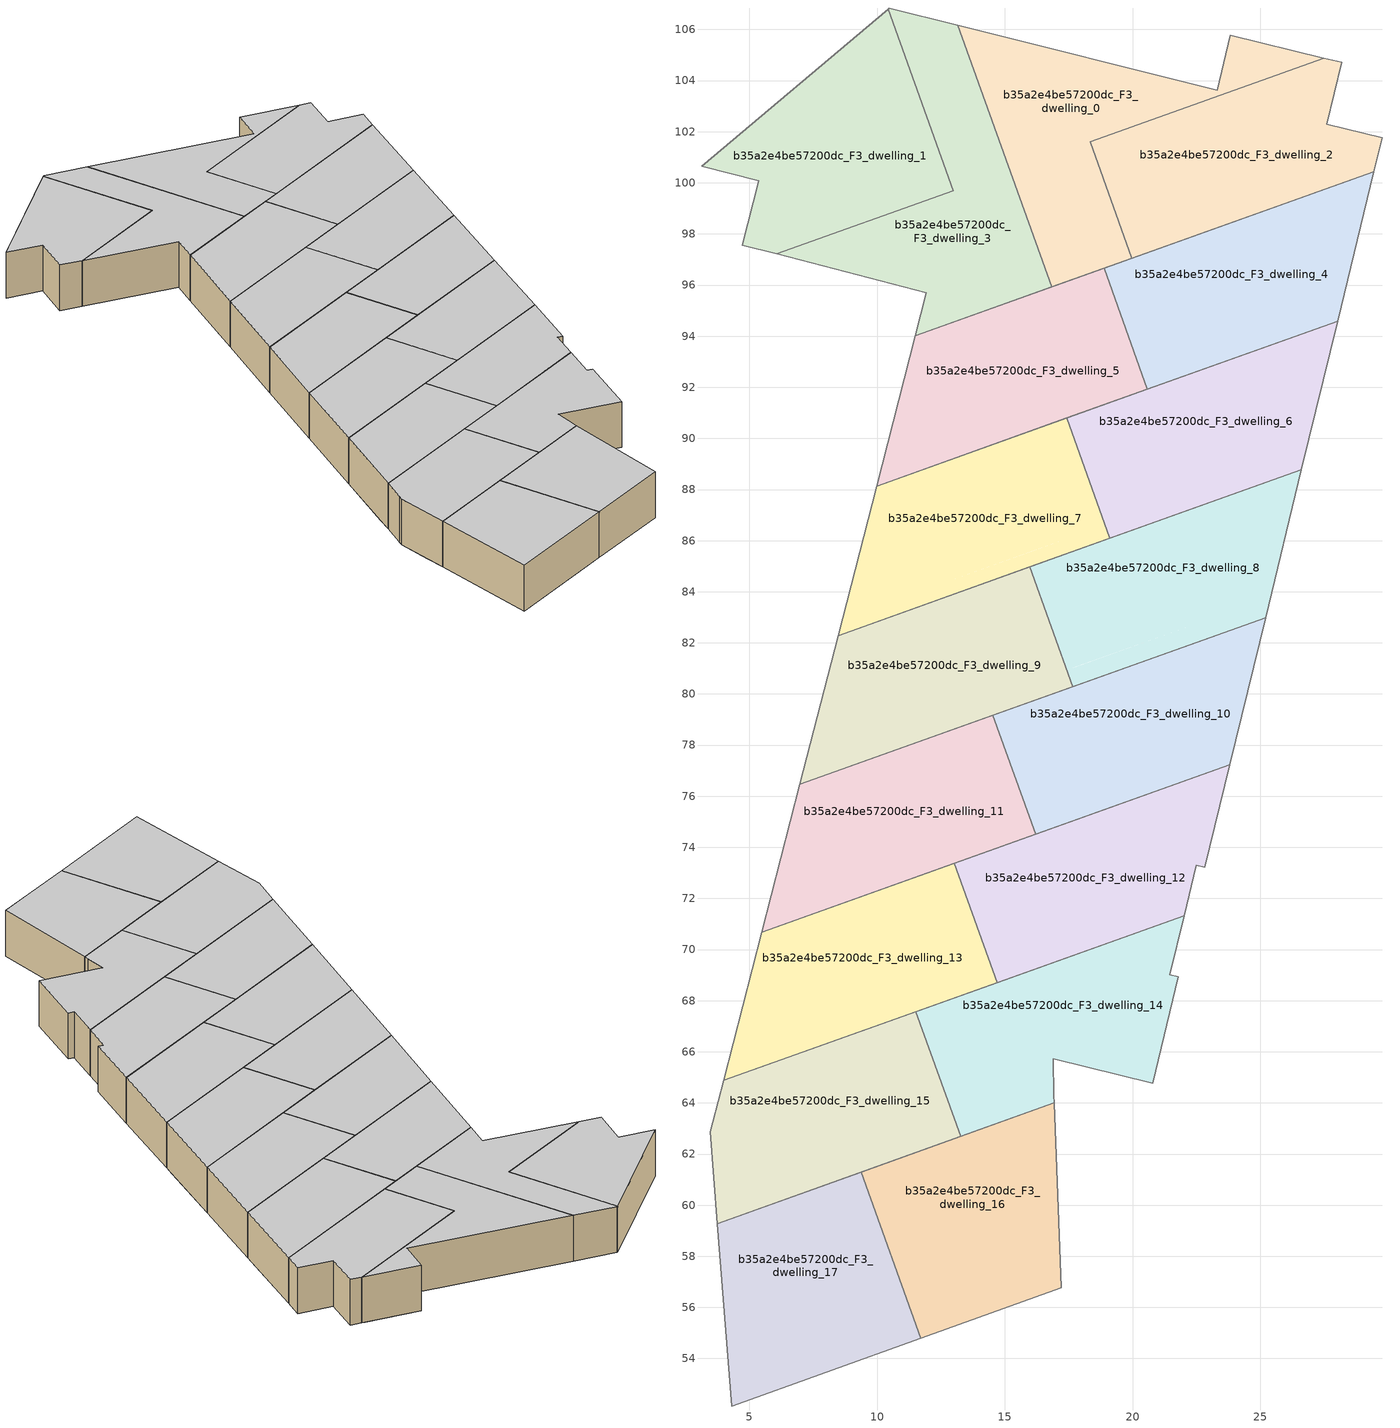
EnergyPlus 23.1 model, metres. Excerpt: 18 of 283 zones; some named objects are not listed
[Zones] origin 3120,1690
b35a2e4be57200dc_F3_dwelling_0
 floor to b35a2e4be57200dc_F2_dwelling_0 (EU_floor_Construction): 27.27,104.93 18.22,101.69 19.79,97.28 16.74,96.19 13.16,106.17 23.3,103.63 23.82,105.76 z9
 floor to b35a2e4be57200dc_F2_dwelling_2 (EU_floor_Construction): 27.48,104.88 18.33,101.6 19.87,97.31 19.79,97.28 18.22,101.69 27.27,104.93 z9
 floor to b35a2e4be57200dc_F2_dwelling_5 (EU_floor_Construction): 19.01,97 19.1,96.74 16.83,95.92 16.74,96.19 z9
 floor to b35a2e4be57200dc_F2_dwelling_4 (EU_floor_Construction): 19.87,97.31 19.96,97.05 19.1,96.74 19.01,97 z9
 wall adiabatic (EU_wall_Construction): 27.48,104.88 23.82,105.77 23.3,103.63 13.16,106.17 / 16.83,95.92 19.96,97.05 z9:12
 wall to b35a2e4be57200dc_F3_dwelling_2 (EU_wall_Construction): 19.96,97.05 18.33,101.6 27.48,104.88 z9:12
 wall to b35a2e4be57200dc_F3_dwelling_3 (EU_wall_Construction): 13.16,106.17 16.83,95.92 z9:12
 ceiling to b35a2e4be57200dc_F4_dwelling_0 (EU_floor_Construction): 19.96,97.05 18.33,101.6 27.48,104.88 23.82,105.77 23.3,103.63 13.16,106.17 16.83,95.92 z12
b35a2e4be57200dc_F3_dwelling_1
 floor to b35a2e4be57200dc_F2_dwelling_1 (EU_floor_Construction): 10.38,106.75 12.88,99.78 5.87,97.27 4.72,97.56 5.37,100.08 3.15,100.65 z9
 floor to b35a2e4be57200dc_F2_dwelling_3 (EU_floor_Construction): 10.43,106.79 12.97,99.69 6.08,97.21 5.87,97.27 12.88,99.78 10.38,106.75 z9
 wall to b35a2e4be57200dc_F3_dwelling_3 (EU_wall_Construction): 6.08,97.21 12.97,99.69 10.43,106.79 z9:12
 wall adiabatic (EU_wall_Construction): 10.43,106.79 3.15,100.65 5.37,100.08 4.72,97.56 6.08,97.21 z9:12
 ceiling to b35a2e4be57200dc_F4_dwelling_1 (EU_floor_Construction): 12.97,99.69 10.43,106.79 3.15,100.65 5.37,100.08 4.72,97.56 6.08,97.21 z12
b35a2e4be57200dc_F3_dwelling_10
 floor to b35a2e4be57200dc_F2_dwelling_10 (EU_floor_Construction): 25.2,82.99 24.04,78.19 16.4,75.46 15.01,79.34 z9
 floor to b35a2e4be57200dc_F2_dwelling_12 (EU_floor_Construction): 24.04,78.19 23.8,77.24 16.2,74.51 15.92,75.29 z9
 floor to b35a2e4be57200dc_F2_dwelling_11 (EU_floor_Construction): 15.01,79.34 16.4,75.46 15.92,75.29 14.53,79.17 z9
 wall adiabatic (EU_wall_Construction): 16.2,74.51 23.8,77.24 25.2,82.99 14.53,79.17 z9:12
 wall to b35a2e4be57200dc_F3_dwelling_11 (EU_wall_Construction): 14.53,79.17 16.2,74.51 z9:12
 ceiling to b35a2e4be57200dc_F4_dwelling_10 (EU_floor_Construction): 23.8,77.24 25.2,82.99 14.53,79.17 16.2,74.51 z12
b35a2e4be57200dc_F3_dwelling_11
 floor adiabatic (EU_floor_Construction): 14.53,79.17 15.92,75.29 5.73,71.64 6.98,76.47 z9
 floor to b35a2e4be57200dc_F2_dwelling_13 (EU_floor_Construction): 13.35,74.37 13.63,73.59 5.49,70.68 5.73,71.64 z9
 floor to b35a2e4be57200dc_F2_dwelling_12 (EU_floor_Construction): 15.92,75.29 16.2,74.51 13.63,73.59 13.35,74.37 z9
 wall adiabatic (EU_wall_Construction): 14.53,79.17 6.98,76.47 5.49,70.68 16.2,74.51 z9:12
 ceiling to b35a2e4be57200dc_F4_dwelling_11 (EU_floor_Construction): 16.2,74.51 14.53,79.17 6.98,76.47 5.49,70.68 z12
b35a2e4be57200dc_F3_dwelling_12
 floor to b35a2e4be57200dc_F2_dwelling_12 (EU_floor_Construction): 23.8,77.24 22.83,73.21 22.49,73.29 22.29,72.46 14.97,69.84 13.63,73.59 z9
 floor to b35a2e4be57200dc_F2_dwelling_14 (EU_floor_Construction): 22.29,72.46 22.01,71.33 14.69,68.71 14.37,69.63 z9
 floor to b35a2e4be57200dc_F2_dwelling_13 (EU_floor_Construction): 13.63,73.59 14.97,69.84 14.37,69.63 13.02,73.37 z9
 wall to b35a2e4be57200dc_F3_dwelling_13 (EU_wall_Construction): 13.02,73.38 14.69,68.71 z9:12
 wall adiabatic (EU_wall_Construction): 14.69,68.71 22.01,71.33 22.49,73.29 22.83,73.21 23.8,77.24 13.02,73.38 z9:12
 ceiling to b35a2e4be57200dc_F4_dwelling_12 (EU_floor_Construction): 22.01,71.33 22.49,73.29 22.83,73.21 23.8,77.24 13.02,73.38 14.69,68.71 z12
b35a2e4be57200dc_F3_dwelling_13
 floor to b35a2e4be57200dc_F2_dwelling_13 (EU_floor_Construction): 13.02,73.38 14.37,69.63 12.26,68.88 12.28,68.83 4.27,65.96 5.49,70.68 z9
 floor to b35a2e4be57200dc_F2_dwelling_15 (EU_floor_Construction): 12.31,68.89 12.64,67.97 3.99,64.88 4.27,65.96 12.28,68.83 12.26,68.88 z9
 floor to b35a2e4be57200dc_F2_dwelling_14 (EU_floor_Construction): 14.37,69.63 14.69,68.71 12.64,67.97 12.31,68.89 z9
 wall adiabatic (EU_wall_Construction): 13.02,73.38 5.49,70.68 3.99,64.88 14.69,68.71 z9:12
 ceiling to b35a2e4be57200dc_F4_dwelling_13 (EU_floor_Construction): 14.69,68.71 13.02,73.38 5.49,70.68 3.99,64.88 z12
b35a2e4be57200dc_F3_dwelling_14
 floor to b35a2e4be57200dc_F2_dwelling_14 (EU_floor_Construction): 22.01,71.33 21.45,69.02 21.79,68.93 20.78,64.78 16.89,65.72 16.9,65.35 13.96,64.29 12.64,67.97 z9
 floor to b35a2e4be57200dc_F2_dwelling_16 (EU_floor_Construction): 16.9,65.35 16.92,64.29 16.93,64 13.26,62.68 12.83,63.89 z9
 floor to b35a2e4be57200dc_F2_dwelling_15 (EU_floor_Construction): 12.64,67.97 13.96,64.29 12.83,63.89 11.51,67.57 z9
 wall to b35a2e4be57200dc_F3_dwelling_15 (EU_wall_Construction): 11.51,67.57 13.26,62.68 z9:12
 wall adiabatic (EU_wall_Construction): 13.26,62.68 16.93,64 16.92,64.29 16.89,65.72 20.78,64.78 21.79,68.93 21.45,69.02 22.01,71.33 11.51,67.57 z9:12
 ceiling to b35a2e4be57200dc_F4_dwelling_14 (EU_floor_Construction): 20.78,64.78 21.79,68.93 21.45,69.02 22.01,71.33 11.51,67.57 13.26,62.68 16.93,64 16.92,64.29 16.89,65.72 z12
b35a2e4be57200dc_F3_dwelling_15
 floor to b35a2e4be57200dc_F2_dwelling_15 (EU_floor_Construction): 11.51,67.57 12.83,63.89 3.65,60.6 3.47,62.87 3.56,63.19 3.57,63.23 3.99,64.88 z9
 floor to b35a2e4be57200dc_F2_dwelling_17 (EU_floor_Construction): 9.37,62.65 9.8,61.45 3.75,59.28 3.65,60.6 z9
 floor to b35a2e4be57200dc_F2_dwelling_16 (EU_floor_Construction): 12.83,63.89 13.26,62.68 9.8,61.45 9.37,62.65 z9
 wall adiabatic (EU_wall_Construction): 11.51,67.57 3.99,64.88 3.57,63.23 3.47,62.87 3.75,59.28 13.26,62.68 z9:12
 ceiling to b35a2e4be57200dc_F4_dwelling_15 (EU_floor_Construction): 13.26,62.68 11.51,67.57 3.99,64.88 3.57,63.23 3.47,62.87 3.75,59.28 z12
b35a2e4be57200dc_F3_dwelling_16
 floor to b35a2e4be57200dc_F2_dwelling_16 (EU_floor_Construction): 16.93,64 17.13,58.59 11.54,56.59 9.8,61.45 z9
 floor to b35a2e4be57200dc_F2_dwelling_18 (EU_floor_Construction): 17.13,58.59 17.2,56.76 11.71,54.79 11.12,56.44 z9
 floor to b35a2e4be57200dc_F2_dwelling_17 (EU_floor_Construction): 9.8,61.45 11.54,56.59 11.12,56.44 9.38,61.29 z9
 wall adiabatic (EU_wall_Construction): 11.71,54.79 17.2,56.76 16.93,64 9.38,61.29 z9:12
 wall to b35a2e4be57200dc_F3_dwelling_17 (EU_wall_Construction): 9.38,61.29 11.71,54.79 z9:12
 ceiling to b35a2e4be57200dc_F4_dwelling_16 (EU_floor_Construction): 17.2,56.76 16.93,64 9.38,61.29 11.71,54.79 z12
b35a2e4be57200dc_F3_dwelling_17
 floor to b35a2e4be57200dc_F2_dwelling_17 (EU_floor_Construction): 9.38,61.29 11.12,56.44 4.17,53.95 3.75,59.28 z9
 floor to b35a2e4be57200dc_F2_dwelling_19 (EU_floor_Construction): 10.05,56.05 10.64,54.41 4.31,52.14 4.17,53.95 z9
 floor to b35a2e4be57200dc_F2_dwelling_18 (EU_floor_Construction): 11.12,56.44 11.71,54.79 10.64,54.41 10.05,56.05 z9
 wall adiabatic (EU_wall_Construction): 9.38,61.29 3.75,59.28 4.31,52.14 11.71,54.79 z9:12
 ceiling to b35a2e4be57200dc_F4_dwelling_17 (EU_floor_Construction): 11.71,54.79 9.38,61.29 3.75,59.28 4.31,52.14 z12
b35a2e4be57200dc_F3_dwelling_2
 floor to b35a2e4be57200dc_F2_dwelling_2 (EU_floor_Construction): 28.17,104.71 27.59,102.3 29.76,101.77 29.51,100.76 19.87,97.31 18.33,101.6 27.48,104.88 z9
 floor adiabatic (EU_floor_Construction): 29.51,100.76 29.43,100.44 19.96,97.05 19.87,97.31 z9
 wall adiabatic (EU_wall_Construction): 19.96,97.05 29.43,100.44 29.76,101.77 27.59,102.3 28.17,104.71 27.48,104.88 z9:12
 ceiling to b35a2e4be57200dc_F4_dwelling_2 (EU_floor_Construction): 29.43,100.44 29.76,101.77 27.59,102.3 28.17,104.71 27.48,104.88 18.33,101.6 19.96,97.05 z12
b35a2e4be57200dc_F3_dwelling_3
 floor to b35a2e4be57200dc_F2_dwelling_3 (EU_floor_Construction): 13.04,106.2 16.64,96.15 11.58,94.34 11.93,95.71 6.08,97.21 12.97,99.69 10.43,106.79 10.48,106.84 z9
 floor to b35a2e4be57200dc_F2_dwelling_0 (EU_floor_Construction): 13.16,106.17 16.74,96.19 16.64,96.15 13.04,106.2 z9
 floor to b35a2e4be57200dc_F2_dwelling_5 (EU_floor_Construction): 16.74,96.19 16.83,95.92 11.5,94.02 11.58,94.34 z9
 wall adiabatic (EU_wall_Construction): 13.16,106.17 10.48,106.84 10.43,106.79 / 6.08,97.21 11.93,95.71 11.5,94.01 16.83,95.92 z9:12
 ceiling to b35a2e4be57200dc_F4_dwelling_3 (EU_floor_Construction): 16.83,95.92 13.16,106.17 10.48,106.84 10.43,106.79 12.97,99.69 6.08,97.21 11.93,95.71 11.5,94.01 z12
b35a2e4be57200dc_F3_dwelling_4
 floor to b35a2e4be57200dc_F2_dwelling_4 (EU_floor_Construction): 29.43,100.44 28.13,95.08 20.66,92.4 19.1,96.74 z9
 floor to b35a2e4be57200dc_F2_dwelling_6 (EU_floor_Construction): 28.13,95.08 28.02,94.59 20.58,91.93 20.44,92.32 z9
 floor to b35a2e4be57200dc_F2_dwelling_5 (EU_floor_Construction): 19.1,96.74 20.66,92.4 20.44,92.32 18.89,96.66 z9
 wall adiabatic (EU_wall_Construction): 20.58,91.93 28.02,94.59 29.43,100.44 18.89,96.66 20.58,91.93 z9:12
 ceiling to b35a2e4be57200dc_F4_dwelling_4 (EU_floor_Construction): 28.02,94.59 29.43,100.44 18.89,96.66 20.58,91.93 z12
b35a2e4be57200dc_F3_dwelling_5
 floor to b35a2e4be57200dc_F2_dwelling_5 (EU_floor_Construction): 18.89,96.66 20.44,92.32 10.11,88.62 11.5,94.02 z9
 floor to b35a2e4be57200dc_F2_dwelling_7 (EU_floor_Construction): 17.59,91.3 17.73,90.91 9.98,88.14 10.11,88.62 z9
 floor to b35a2e4be57200dc_F2_dwelling_6 (EU_floor_Construction): 20.44,92.32 20.58,91.93 17.73,90.91 17.59,91.3 z9
 wall adiabatic (EU_wall_Construction): 18.89,96.66 11.5,94.01 9.98,88.13 20.58,91.93 18.89,96.66 z9:12
 ceiling to b35a2e4be57200dc_F4_dwelling_5 (EU_floor_Construction): 20.58,91.93 18.89,96.66 11.5,94.01 9.98,88.13 z12
b35a2e4be57200dc_F3_dwelling_6
 floor to b35a2e4be57200dc_F2_dwelling_6 (EU_floor_Construction): 28.02,94.59 26.76,89.42 19.23,86.72 17.73,90.91 z9
 floor to b35a2e4be57200dc_F2_dwelling_8 (EU_floor_Construction): 26.76,89.42 26.6,88.78 19.11,86.09 18.93,86.61 z9
 floor to b35a2e4be57200dc_F2_dwelling_7 (EU_floor_Construction): 17.73,90.91 19.23,86.72 18.93,86.61 17.43,90.8 z9
 wall adiabatic (EU_wall_Construction): 19.11,86.09 26.6,88.78 28.02,94.59 17.43,90.8 z9:12
 wall to b35a2e4be57200dc_F3_dwelling_7 (EU_wall_Construction): 17.43,90.8 19.11,86.09 z9:12
 ceiling to b35a2e4be57200dc_F4_dwelling_6 (EU_floor_Construction): 26.6,88.78 28.02,94.59 17.43,90.8 19.11,86.09 z12
b35a2e4be57200dc_F3_dwelling_7
 floor to b35a2e4be57200dc_F2_dwelling_7 (EU_floor_Construction): 17.43,90.8 18.93,86.61 8.64,82.93 9.98,88.14 z9
 floor to b35a2e4be57200dc_F2_dwelling_9 (EU_floor_Construction): 16.18,85.63 16.37,85.11 8.48,82.28 8.64,82.93 z9
 floor to b35a2e4be57200dc_F2_dwelling_8 (EU_floor_Construction): 18.93,86.61 19.11,86.09 16.37,85.11 16.18,85.63 z9
 wall adiabatic (EU_wall_Construction): 17.43,90.8 9.98,88.13 8.48,82.28 19.11,86.09 z9:12
 ceiling to b35a2e4be57200dc_F4_dwelling_7 (EU_floor_Construction): 19.11,86.09 17.43,90.8 9.98,88.13 8.48,82.28 z12
b35a2e4be57200dc_F3_dwelling_8
 floor to b35a2e4be57200dc_F2_dwelling_8 (EU_floor_Construction): 26.6,88.78 25.39,83.79 17.81,81.08 16.37,85.11 z9
 floor to b35a2e4be57200dc_F2_dwelling_10 (EU_floor_Construction): 25.39,83.79 25.2,82.99 17.65,80.29 17.42,80.94 z9
 floor to b35a2e4be57200dc_F2_dwelling_9 (EU_floor_Construction): 16.37,85.11 17.81,81.08 17.42,80.94 15.98,84.97 z9
 wall adiabatic (EU_wall_Construction): 17.65,80.29 25.2,82.99 26.6,88.78 15.98,84.97 z9:12
 wall to b35a2e4be57200dc_F3_dwelling_9 (EU_wall_Construction): 15.98,84.97 17.65,80.29 z9:12
 ceiling to b35a2e4be57200dc_F4_dwelling_8 (EU_floor_Construction): 25.2,82.99 26.6,88.78 15.98,84.97 17.65,80.29 z12
b35a2e4be57200dc_F3_dwelling_9
 floor to b35a2e4be57200dc_F2_dwelling_9 (EU_floor_Construction): 15.98,84.97 17.42,80.94 7.18,77.27 8.48,82.28 z9
 floor to b35a2e4be57200dc_F2_dwelling_11 (EU_floor_Construction): 14.78,79.99 15.01,79.34 6.98,76.47 7.18,77.27 z9
 floor to b35a2e4be57200dc_F2_dwelling_10 (EU_floor_Construction): 17.47,80.8 17.65,80.29 15.01,79.34 14.78,79.99 17.42,80.94 z9
 wall adiabatic (EU_wall_Construction): 15.98,84.97 8.48,82.28 6.98,76.47 17.65,80.29 z9:12
 ceiling to b35a2e4be57200dc_F4_dwelling_9 (EU_floor_Construction): 17.65,80.29 15.98,84.97 8.48,82.28 6.98,76.47 z12
[Building]
EU S2 Campaign: North Axis=0; Terrain=City; Solar Distribution=FullExterior
[Site:Location]
Helsinki-Vantaa.AP: Latitude=60.317; Longitude=24.963; Time Zone=2; Elevation=54.6
[SizingPeriod:WeatherFileDays]
AnnualSizingPeriod: Begin Month=1; Begin Day of Month=1; End Month=12; End Day of Month=31; Day of Week for Start Day=Monday; Use Weather File Daylight Saving Period=No; Use Weather File Rain and Snow Indicators=No
[MATERIAL]
EU_InternalMass_Material: Roughness=MediumRough; Thickness=0.1; Conductivity=1; Density=1800; Specific Heat=900; Thermal Absorptance=0.9; Solar Absorptance=0.7; Visible Absorptance=0.7
[MATERIAL:NOMASS] Roughness=MediumRough; Thermal Absorptance=0.9; Solar Absorptance=0.7; Visible Absorptance=0.7
Name | Thermal Resistance
EU_wall_NoMass | 5.91765
EU_floor_NoMass | 6.2875
[CONSTRUCTION]
EU_wall_Construction: EU_wall_NoMass
EU_floor_Construction: EU_floor_NoMass
EU_InternalMass_Construction: EU_InternalMass_Material
[ZONE] Type=1; Multiplier=1; Ceiling Height=autocalculate; Floor Area=autocalculate; Part of Total Floor Area=Yes
Name | Volume
b35a2e4be57200dc_F3_dwelling_0 | 143.992
b35a2e4be57200dc_F3_dwelling_1 | 144.024
b35a2e4be57200dc_F3_dwelling_10 | 144.019
b35a2e4be57200dc_F3_dwelling_11 | 144.05
b35a2e4be57200dc_F3_dwelling_12 | 143.993
b35a2e4be57200dc_F3_dwelling_13 | 143.977
b35a2e4be57200dc_F3_dwelling_14 | 144.555
b35a2e4be57200dc_F3_dwelling_15 | 144.532
b35a2e4be57200dc_F3_dwelling_16 | 143.476
b35a2e4be57200dc_F3_dwelling_17 | 143.495
b35a2e4be57200dc_F3_dwelling_2; b35a2e4be57200dc_F3_dwelling_3; b35a2e4be57200dc_F3_dwelling_9 | 143.99
b35a2e4be57200dc_F3_dwelling_4 | 144.009
b35a2e4be57200dc_F3_dwelling_5 | 144.007
b35a2e4be57200dc_F3_dwelling_6 | 144.034
b35a2e4be57200dc_F3_dwelling_7 | 144.041
b35a2e4be57200dc_F3_dwelling_8 | 143.997
[INTERNALMASS] Construction=EU_InternalMass_Construction
Name | Zone or ZoneList | Surface Area
b35a2e4be57200dc_F3_dwelling_0_EU_InternalMass | b35a2e4be57200dc_F3_dwelling_0 | 48.0012
b35a2e4be57200dc_F3_dwelling_1_EU_InternalMass | b35a2e4be57200dc_F3_dwelling_1 | 48.0077
b35a2e4be57200dc_F3_dwelling_2_EU_InternalMass | b35a2e4be57200dc_F3_dwelling_2 | 47.9963
b35a2e4be57200dc_F3_dwelling_3_EU_InternalMass | b35a2e4be57200dc_F3_dwelling_3 | 47.9963
b35a2e4be57200dc_F3_dwelling_4_EU_InternalMass | b35a2e4be57200dc_F3_dwelling_4 | 48.003
b35a2e4be57200dc_F3_dwelling_5_EU_InternalMass | b35a2e4be57200dc_F3_dwelling_5 | 48.003
b35a2e4be57200dc_F3_dwelling_6_EU_InternalMass | b35a2e4be57200dc_F3_dwelling_6 | 48.0102
b35a2e4be57200dc_F3_dwelling_7_EU_InternalMass | b35a2e4be57200dc_F3_dwelling_7 | 48.013
b35a2e4be57200dc_F3_dwelling_8_EU_InternalMass | b35a2e4be57200dc_F3_dwelling_8 | 47.9986
b35a2e4be57200dc_F3_dwelling_9_EU_InternalMass | b35a2e4be57200dc_F3_dwelling_9 | 47.9956
b35a2e4be57200dc_F3_dwelling_10_EU_InternalMass | b35a2e4be57200dc_F3_dwelling_10 | 48.0076
b35a2e4be57200dc_F3_dwelling_11_EU_InternalMass | b35a2e4be57200dc_F3_dwelling_11 | 48.0176
b35a2e4be57200dc_F3_dwelling_12_EU_InternalMass | b35a2e4be57200dc_F3_dwelling_12 | 47.9978
b35a2e4be57200dc_F3_dwelling_13_EU_InternalMass | b35a2e4be57200dc_F3_dwelling_13 | 47.9935
b35a2e4be57200dc_F3_dwelling_14_EU_InternalMass | b35a2e4be57200dc_F3_dwelling_14 | 48.1789
b35a2e4be57200dc_F3_dwelling_15_EU_InternalMass | b35a2e4be57200dc_F3_dwelling_15 | 48.1785
b35a2e4be57200dc_F3_dwelling_16_EU_InternalMass | b35a2e4be57200dc_F3_dwelling_16 | 47.8263
b35a2e4be57200dc_F3_dwelling_17_EU_InternalMass | b35a2e4be57200dc_F3_dwelling_17 | 47.8311
[OTHEREQUIPMENT] Fuel Type=Electricity; Design Level Calculation Method=Watts/Area; Power per Zone Floor Area=1; Fraction Latent=0; Fraction Radiant=0; Fraction Lost=0; Carbon Dioxide Generation Rate=0; EndUse Subcategory=EU_Step8_InternalGains
Name | Zone or ZoneList or Space or SpaceList | Schedule
EU_Step8_InternalGain_b35a2e4be57200dc_F3_dwelling_0_f000 | b35a2e4be57200dc_F3_dwelling_0 | EU_Step8_GainSchedule_b35a2e4be57200dc_F3_dwelling_0_f000
EU_Step8_InternalGain_b35a2e4be57200dc_F3_dwelling_1_f000 | b35a2e4be57200dc_F3_dwelling_1 | EU_Step8_GainSchedule_b35a2e4be57200dc_F3_dwelling_1_f000
EU_Step8_InternalGain_b35a2e4be57200dc_F3_dwelling_2_f000 | b35a2e4be57200dc_F3_dwelling_2 | EU_Step8_GainSchedule_b35a2e4be57200dc_F3_dwelling_2_f000
EU_Step8_InternalGain_b35a2e4be57200dc_F3_dwelling_3_f000 | b35a2e4be57200dc_F3_dwelling_3 | EU_Step8_GainSchedule_b35a2e4be57200dc_F3_dwelling_3_f000
EU_Step8_InternalGain_b35a2e4be57200dc_F3_dwelling_4_f000 | b35a2e4be57200dc_F3_dwelling_4 | EU_Step8_GainSchedule_b35a2e4be57200dc_F3_dwelling_4_f000
EU_Step8_InternalGain_b35a2e4be57200dc_F3_dwelling_5_f000 | b35a2e4be57200dc_F3_dwelling_5 | EU_Step8_GainSchedule_b35a2e4be57200dc_F3_dwelling_5_f000
EU_Step8_InternalGain_b35a2e4be57200dc_F3_dwelling_6_f000 | b35a2e4be57200dc_F3_dwelling_6 | EU_Step8_GainSchedule_b35a2e4be57200dc_F3_dwelling_6_f000
EU_Step8_InternalGain_b35a2e4be57200dc_F3_dwelling_7_f000 | b35a2e4be57200dc_F3_dwelling_7 | EU_Step8_GainSchedule_b35a2e4be57200dc_F3_dwelling_7_f000
EU_Step8_InternalGain_b35a2e4be57200dc_F3_dwelling_8_f000 | b35a2e4be57200dc_F3_dwelling_8 | EU_Step8_GainSchedule_b35a2e4be57200dc_F3_dwelling_8_f000
EU_Step8_InternalGain_b35a2e4be57200dc_F3_dwelling_9_f000 | b35a2e4be57200dc_F3_dwelling_9 | EU_Step8_GainSchedule_b35a2e4be57200dc_F3_dwelling_9_f000
EU_Step8_InternalGain_b35a2e4be57200dc_F3_dwelling_10_f000 | b35a2e4be57200dc_F3_dwelling_10 | EU_Step8_GainSchedule_b35a2e4be57200dc_F3_dwelling_10_f000
EU_Step8_InternalGain_b35a2e4be57200dc_F3_dwelling_11_f000 | b35a2e4be57200dc_F3_dwelling_11 | EU_Step8_GainSchedule_b35a2e4be57200dc_F3_dwelling_11_f000
EU_Step8_InternalGain_b35a2e4be57200dc_F3_dwelling_12_f000 | b35a2e4be57200dc_F3_dwelling_12 | EU_Step8_GainSchedule_b35a2e4be57200dc_F3_dwelling_12_f000
EU_Step8_InternalGain_b35a2e4be57200dc_F3_dwelling_13_f000 | b35a2e4be57200dc_F3_dwelling_13 | EU_Step8_GainSchedule_b35a2e4be57200dc_F3_dwelling_13_f000
EU_Step8_InternalGain_b35a2e4be57200dc_F3_dwelling_14_f000 | b35a2e4be57200dc_F3_dwelling_14 | EU_Step8_GainSchedule_b35a2e4be57200dc_F3_dwelling_14_f000
EU_Step8_InternalGain_b35a2e4be57200dc_F3_dwelling_15_f000 | b35a2e4be57200dc_F3_dwelling_15 | EU_Step8_GainSchedule_b35a2e4be57200dc_F3_dwelling_15_f000
EU_Step8_InternalGain_b35a2e4be57200dc_F3_dwelling_16_f000 | b35a2e4be57200dc_F3_dwelling_16 | EU_Step8_GainSchedule_b35a2e4be57200dc_F3_dwelling_16_f000
EU_Step8_InternalGain_b35a2e4be57200dc_F3_dwelling_17_f000 | b35a2e4be57200dc_F3_dwelling_17 | EU_Step8_GainSchedule_b35a2e4be57200dc_F3_dwelling_17_f000
[ZONEVENTILATION:DESIGNFLOWRATE] Schedule=EU_AlwaysOn; Design Flow Rate Calculation Method=AirChanges/Hour; Air Changes per Hour=0.596421; Ventilation Type=Natural; Fan Pressure Rise=0; Fan Total Efficiency=1; Constant Term Coefficient=1; Temperature Term Coefficient=0; Velocity Term Coefficient=0; Velocity Squared Term Coefficient=0; Minimum Indoor Temperature=-100; Maximum Indoor Temperature=100; Delta Temperature=-100; Minimum Outdoor Temperature=-100; Maximum Outdoor Temperature=100; Maximum Wind Speed=40
Name | Zone or ZoneList or Space or SpaceList
EU_ConstantAir_b35a2e4be57200dc_F3_dwelling_0 | b35a2e4be57200dc_F3_dwelling_0
EU_ConstantAir_b35a2e4be57200dc_F3_dwelling_1 | b35a2e4be57200dc_F3_dwelling_1
EU_ConstantAir_b35a2e4be57200dc_F3_dwelling_2 | b35a2e4be57200dc_F3_dwelling_2
EU_ConstantAir_b35a2e4be57200dc_F3_dwelling_3 | b35a2e4be57200dc_F3_dwelling_3
EU_ConstantAir_b35a2e4be57200dc_F3_dwelling_4 | b35a2e4be57200dc_F3_dwelling_4
EU_ConstantAir_b35a2e4be57200dc_F3_dwelling_5 | b35a2e4be57200dc_F3_dwelling_5
EU_ConstantAir_b35a2e4be57200dc_F3_dwelling_6 | b35a2e4be57200dc_F3_dwelling_6
EU_ConstantAir_b35a2e4be57200dc_F3_dwelling_7 | b35a2e4be57200dc_F3_dwelling_7
EU_ConstantAir_b35a2e4be57200dc_F3_dwelling_8 | b35a2e4be57200dc_F3_dwelling_8
EU_ConstantAir_b35a2e4be57200dc_F3_dwelling_9 | b35a2e4be57200dc_F3_dwelling_9
EU_ConstantAir_b35a2e4be57200dc_F3_dwelling_10 | b35a2e4be57200dc_F3_dwelling_10
EU_ConstantAir_b35a2e4be57200dc_F3_dwelling_11 | b35a2e4be57200dc_F3_dwelling_11
EU_ConstantAir_b35a2e4be57200dc_F3_dwelling_12 | b35a2e4be57200dc_F3_dwelling_12
EU_ConstantAir_b35a2e4be57200dc_F3_dwelling_13 | b35a2e4be57200dc_F3_dwelling_13
EU_ConstantAir_b35a2e4be57200dc_F3_dwelling_14 | b35a2e4be57200dc_F3_dwelling_14
EU_ConstantAir_b35a2e4be57200dc_F3_dwelling_15 | b35a2e4be57200dc_F3_dwelling_15
EU_ConstantAir_b35a2e4be57200dc_F3_dwelling_16 | b35a2e4be57200dc_F3_dwelling_16
EU_ConstantAir_b35a2e4be57200dc_F3_dwelling_17 | b35a2e4be57200dc_F3_dwelling_17
[HVACTEMPLATE:ZONE:IDEALLOADSAIRSYSTEM] System Availability Schedule=EU_AlwaysOn; Maximum Heating Supply Air Temperature=50; Minimum Cooling Supply Air Temperature=13; Maximum Heating Supply Air Humidity Ratio=0.0156; Minimum Cooling Supply Air Humidity Ratio=0.0077; Heating Limit=NoLimit; Cooling Limit=NoLimit; Heating Availability Schedule=EU_AlwaysOn; Cooling Availability Schedule=EU_CoolingOff; Dehumidification Control Type=ConstantSensibleHeatRatio; Cooling Sensible Heat Ratio=0.7; Dehumidification Setpoint=60; Humidification Control Type=None; Humidification Setpoint=30; Outdoor Air Method=None; Outdoor Air Flow Rate per Person=0.00944; Outdoor Air Flow Rate per Zone Floor Area=0; Outdoor Air Flow Rate per Zone=0; Demand Controlled Ventilation Type=None; Outdoor Air Economizer Type=NoEconomizer; Heat Recovery Type=None; Sensible Heat Recovery Effectiveness=0.7; Latent Heat Recovery Effectiveness=0.65
Name | Template Thermostat
b35a2e4be57200dc_F3_dwelling_0 | EU_HeatOnly_b35a2e4be57200dc_F3_dwelling_0
b35a2e4be57200dc_F3_dwelling_1 | EU_HeatOnly_b35a2e4be57200dc_F3_dwelling_1
b35a2e4be57200dc_F3_dwelling_2 | EU_HeatOnly_b35a2e4be57200dc_F3_dwelling_2
b35a2e4be57200dc_F3_dwelling_3 | EU_HeatOnly_b35a2e4be57200dc_F3_dwelling_3
b35a2e4be57200dc_F3_dwelling_4 | EU_HeatOnly_b35a2e4be57200dc_F3_dwelling_4
b35a2e4be57200dc_F3_dwelling_5 | EU_HeatOnly_b35a2e4be57200dc_F3_dwelling_5
b35a2e4be57200dc_F3_dwelling_6 | EU_HeatOnly_b35a2e4be57200dc_F3_dwelling_6
b35a2e4be57200dc_F3_dwelling_7 | EU_HeatOnly_b35a2e4be57200dc_F3_dwelling_7
b35a2e4be57200dc_F3_dwelling_8 | EU_HeatOnly_b35a2e4be57200dc_F3_dwelling_8
b35a2e4be57200dc_F3_dwelling_9 | EU_HeatOnly_b35a2e4be57200dc_F3_dwelling_9
b35a2e4be57200dc_F3_dwelling_10 | EU_HeatOnly_b35a2e4be57200dc_F3_dwelling_10
b35a2e4be57200dc_F3_dwelling_11 | EU_HeatOnly_b35a2e4be57200dc_F3_dwelling_11
b35a2e4be57200dc_F3_dwelling_12 | EU_HeatOnly_b35a2e4be57200dc_F3_dwelling_12
b35a2e4be57200dc_F3_dwelling_13 | EU_HeatOnly_b35a2e4be57200dc_F3_dwelling_13
b35a2e4be57200dc_F3_dwelling_14 | EU_HeatOnly_b35a2e4be57200dc_F3_dwelling_14
b35a2e4be57200dc_F3_dwelling_15 | EU_HeatOnly_b35a2e4be57200dc_F3_dwelling_15
b35a2e4be57200dc_F3_dwelling_16 | EU_HeatOnly_b35a2e4be57200dc_F3_dwelling_16
b35a2e4be57200dc_F3_dwelling_17 | EU_HeatOnly_b35a2e4be57200dc_F3_dwelling_17
[SIZING:ZONE] Zone Cooling Design Supply Air Temperature Input Method=SupplyAirTemperature; Zone Cooling Design Supply Air Temperature=13; Zone Heating Design Supply Air Temperature Input Method=SupplyAirTemperature; Zone Heating Design Supply Air Temperature=50; Zone Cooling Design Supply Air Humidity Ratio=0.008; Zone Heating Design Supply Air Humidity Ratio=0.008; Cooling Design Air Flow Method=DesignDay; Cooling Design Air Flow Rate=0; Cooling Minimum Air Flow per Zone Floor Area=0.000762; Cooling Minimum Air Flow=0; Cooling Minimum Air Flow Fraction=0.2; Heating Design Air Flow Method=DesignDay; Heating Design Air Flow Rate=0; Heating Maximum Air Flow per Zone Floor Area=0.002032; Heating Maximum Air Flow=0.141576; Heating Maximum Air Flow Fraction=0.3; Account for Dedicated Outdoor Air System=No; Dedicated Outdoor Air System Control Strategy=NeutralSupplyAir; Dedicated Outdoor Air Low Setpoint Temperature for Design=autosize; Dedicated Outdoor Air High Setpoint Temperature for Design=autosize; Zone Load Sizing Method=Sensible Load Only No Latent Load; Zone Latent Cooling Design Supply Air Humidity Ratio Input Method=HumidityRatioDifference; Zone Cooling Design Supply Air Humidity Ratio Difference=0.005; Zone Latent Heating Design Supply Air Humidity Ratio Input Method=HumidityRatioDifference; Zone Humidification Design Supply Air Humidity Ratio Difference=0.005
b35a2e4be57200dc_F3_dwelling_0; b35a2e4be57200dc_F3_dwelling_1; b35a2e4be57200dc_F3_dwelling_2; b35a2e4be57200dc_F3_dwelling_3; b35a2e4be57200dc_F3_dwelling_4; b35a2e4be57200dc_F3_dwelling_5; b35a2e4be57200dc_F3_dwelling_6; b35a2e4be57200dc_F3_dwelling_7; b35a2e4be57200dc_F3_dwelling_8; b35a2e4be57200dc_F3_dwelling_9; b35a2e4be57200dc_F3_dwelling_10; b35a2e4be57200dc_F3_dwelling_11; b35a2e4be57200dc_F3_dwelling_12; b35a2e4be57200dc_F3_dwelling_13; b35a2e4be57200dc_F3_dwelling_14; b35a2e4be57200dc_F3_dwelling_15; b35a2e4be57200dc_F3_dwelling_16; b35a2e4be57200dc_F3_dwelling_17
[SCHEDULE:CONSTANT]
Name | Hourly Value
EU_AlwaysOn | 1
EU_CoolingOff | 0
[SCHEDULE:FILE] Column Number=1; Rows to Skip at Top=0; Number of Hours of Data=8760; Column Separator=Comma; Interpolate to Timestep=No; Minutes per Item=60; Adjust Schedule for Daylight Savings=Yes
Name | File
EU_Step8_GainSchedule_b35a2e4be57200dc_F3_dwelling_0_f000 | ../../schedules/b35a2e4be57200dc/b35a2e4be57200dc_F3_dwelling_0_f000_gain.csv
EU_Step8_GainSchedule_b35a2e4be57200dc_F3_dwelling_1_f000 | ../../schedules/b35a2e4be57200dc/b35a2e4be57200dc_F3_dwelling_1_f000_gain.csv
EU_Step8_GainSchedule_b35a2e4be57200dc_F3_dwelling_2_f000 | ../../schedules/b35a2e4be57200dc/b35a2e4be57200dc_F3_dwelling_2_f000_gain.csv
EU_Step8_GainSchedule_b35a2e4be57200dc_F3_dwelling_3_f000 | ../../schedules/b35a2e4be57200dc/b35a2e4be57200dc_F3_dwelling_3_f000_gain.csv
EU_Step8_GainSchedule_b35a2e4be57200dc_F3_dwelling_4_f000 | ../../schedules/b35a2e4be57200dc/b35a2e4be57200dc_F3_dwelling_4_f000_gain.csv
EU_Step8_GainSchedule_b35a2e4be57200dc_F3_dwelling_5_f000 | ../../schedules/b35a2e4be57200dc/b35a2e4be57200dc_F3_dwelling_5_f000_gain.csv
EU_Step8_GainSchedule_b35a2e4be57200dc_F3_dwelling_6_f000 | ../../schedules/b35a2e4be57200dc/b35a2e4be57200dc_F3_dwelling_6_f000_gain.csv
EU_Step8_GainSchedule_b35a2e4be57200dc_F3_dwelling_7_f000 | ../../schedules/b35a2e4be57200dc/b35a2e4be57200dc_F3_dwelling_7_f000_gain.csv
EU_Step8_GainSchedule_b35a2e4be57200dc_F3_dwelling_8_f000 | ../../schedules/b35a2e4be57200dc/b35a2e4be57200dc_F3_dwelling_8_f000_gain.csv
EU_Step8_GainSchedule_b35a2e4be57200dc_F3_dwelling_9_f000 | ../../schedules/b35a2e4be57200dc/b35a2e4be57200dc_F3_dwelling_9_f000_gain.csv
EU_Step8_GainSchedule_b35a2e4be57200dc_F3_dwelling_10_f000 | ../../schedules/b35a2e4be57200dc/b35a2e4be57200dc_F3_dwelling_10_f000_gain.csv
EU_Step8_GainSchedule_b35a2e4be57200dc_F3_dwelling_11_f000 | ../../schedules/b35a2e4be57200dc/b35a2e4be57200dc_F3_dwelling_11_f000_gain.csv
EU_Step8_GainSchedule_b35a2e4be57200dc_F3_dwelling_12_f000 | ../../schedules/b35a2e4be57200dc/b35a2e4be57200dc_F3_dwelling_12_f000_gain.csv
EU_Step8_GainSchedule_b35a2e4be57200dc_F3_dwelling_13_f000 | ../../schedules/b35a2e4be57200dc/b35a2e4be57200dc_F3_dwelling_13_f000_gain.csv
EU_Step8_GainSchedule_b35a2e4be57200dc_F3_dwelling_14_f000 | ../../schedules/b35a2e4be57200dc/b35a2e4be57200dc_F3_dwelling_14_f000_gain.csv
EU_Step8_GainSchedule_b35a2e4be57200dc_F3_dwelling_15_f000 | ../../schedules/b35a2e4be57200dc/b35a2e4be57200dc_F3_dwelling_15_f000_gain.csv
EU_Step8_GainSchedule_b35a2e4be57200dc_F3_dwelling_16_f000 | ../../schedules/b35a2e4be57200dc/b35a2e4be57200dc_F3_dwelling_16_f000_gain.csv
EU_Step8_GainSchedule_b35a2e4be57200dc_F3_dwelling_17_f000 | ../../schedules/b35a2e4be57200dc/b35a2e4be57200dc_F3_dwelling_17_f000_gain.csv
